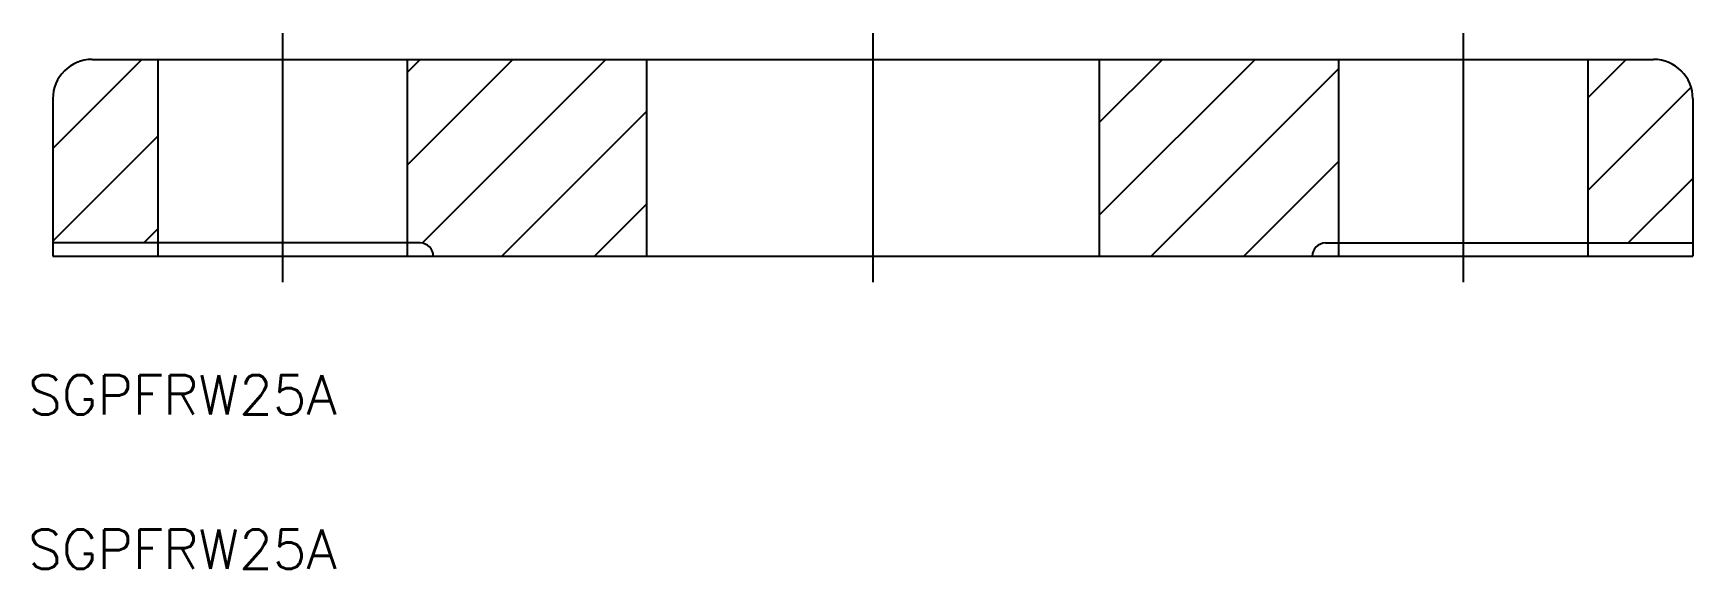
# Model space of a CAD drawing. Extents: x -64 to 62, y -24 to 17.
import ezdxf

# ---------------------------------------------------------------- set-up
doc = ezdxf.new("R2010")
doc.units = 0
doc.linetypes.add('CENTER', pattern=[50.8, 31.75, -6.35, 6.35, -6.35])
doc.layers.get('0').update_dxf_attribs({"linetype": 'CONTINUOUS'})
doc.layers.add('CENTER', color=1, linetype='CENTER')
doc.styles.get("Standard").update_dxf_attribs({"font": 'txt.shx', "height": 3, "bigfont": 'bigfont.shx'})

msp = doc.modelspace()

# ---------------------------------------------------------------- linework, layer by layer
at = {"color": 3, "linetype": 'CONTINUOUS'}
for p, q in [((-62.5, 8.21), (-55.71, 15)), ((-35.5, 14), (-34.5, 15)), ((-35.5, 6.93), (-27.43, 15)), ((-34.36, 0.99), (-20.36, 15)), ((17.25, 10.18), (22.07, 15)), ((17.25, 3.11), (29.14, 15)), ((21.21, 0), (35.5, 14.29)), ((54.5, 12.07), (57.43, 15)), ((54.5, 5), (62.37, 12.87)), ((-28.28, 0), (-17.25, 11.03)), ((-62.5, 1.14), (-54.5, 9.14)), ((28.28, 0), (35.5, 7.22)), ((57.57, 1), (62.5, 5.93)), ((-21.21, 0), (-17.25, 3.96)), ((-55.57, 1), (-54.5, 2.07))]:
    msp.add_line(p, q, dxfattribs=at)
at = {"color": 7, "linetype": 'CONTINUOUS'}
for p, q in [((-59.5, 15), (59.5, 15)), ((-54.5, 15), (-54.5, 0)), ((-35.5, 15), (-35.5, 0)), ((-17.25, 15), (-17.25, 0)), ((17.25, 15), (17.25, 0)), ((35.5, 15), (35.5, 0)), ((54.5, 15), (54.5, 0)), ((-62.5, 12), (-62.5, 0)), ((62.5, 12), (62.5, 0)), ((-34.5, 1), (-62.5, 1)), ((-62.5, 0), (62.5, 0)), ((34.5, 1), (62.5, 1))]:
    msp.add_line(p, q, dxfattribs=at)
for centre, radius, start, end in [((-59.5, 12), 3, 90, 180), ((59.5, 12), 3, 0, 90), ((-34.5, 0), 1, 0, 90), ((34.5, 0), 1, 90, 180)]:
    msp.add_arc(centre, radius, start, end, dxfattribs=at)
at = {"layer": 'CENTER', "color": 1, "linetype": 'CENTER'}
for p, q in [((-45, 17), (-45, -2)), ((0, 17), (0, -2)), ((45, 17), (45, -2))]:
    msp.add_line(p, q, dxfattribs=at)

# ---------------------------------------------------------------- texts
at = {"color": 7, "linetype": 'CONTINUOUS'}
for p in [(-64.38, -12.07), (-64.38, -23.85)]:
    msp.add_text('SGPFRW25A', height=3, dxfattribs=at).set_placement(p)

doc.saveas('drawing.dxf')
